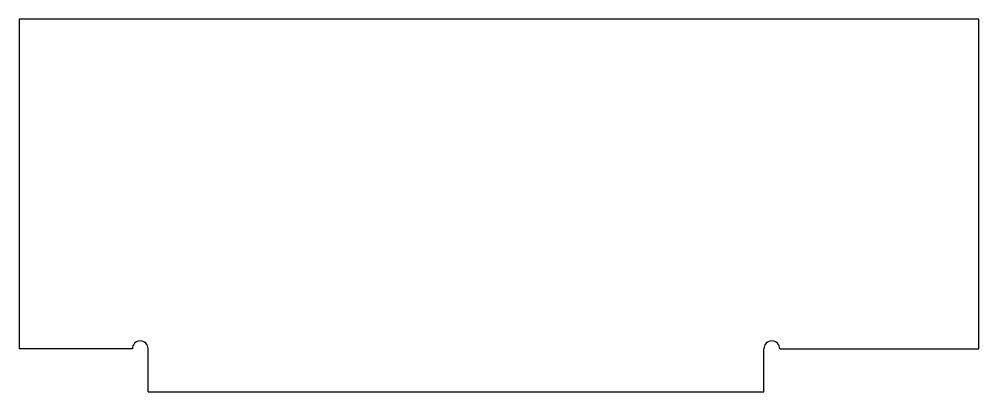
# Model space of a CAD drawing. Header units: millimetres. Extents: x 0 to 67, y 0 to 26.
import ezdxf

# ---------------------------------------------------------------- set-up
doc = ezdxf.new("R2010")
doc.units = ezdxf.units.MM
doc.layers.get('0').update_dxf_attribs({"linetype": 'CONTINUOUS', "true_color": 0x000000})

msp = doc.modelspace()

# ---------------------------------------------------------------- linework, layer by layer
for p, q in [((67, 26), (0, 26)), ((0, 26), (0, 3)), ((67, 3), (67, 26)), ((7.9, 3), (0, 3)), ((9, 0), (9, 3)), ((52, 0), (52, 3)), ((53.1, 3), (67, 3)), ((9, 0), (52, 0))]:
    msp.add_line(p, q)
for centre in [(8.45, 3), (52.55, 3)]:
    msp.add_arc(centre, 0.55, 0, 180)

doc.saveas('drawing.dxf')
